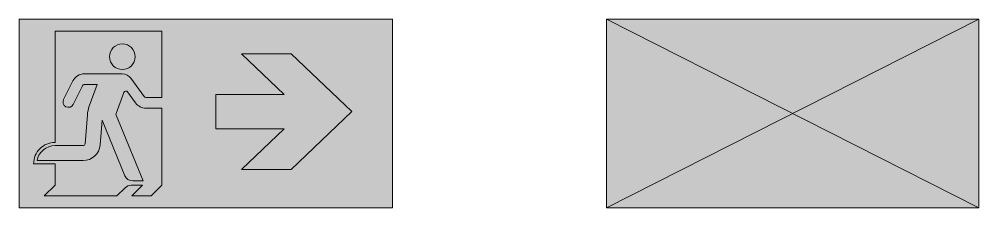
# Model space of a CAD drawing. Extents: x 294 to 1976, y -100 to 230.
import ezdxf

# ---------------------------------------------------------------- set-up
doc = ezdxf.new("R2010")
doc.units = 0
doc.layers.add('10_', color=114, linetype='Continuous', true_color=0x20a956)
doc.layers.add('10_yellow', color=40, linetype='Continuous')
doc.layers.add('31_color_white', color=255, linetype='Continuous')
doc.layers.add('32_color_black', color=250, linetype='Continuous', lineweight=0)

# ---------------------------------------------------------------- blocks, each defined once
blk = doc.blocks.new('STANDARD_RZ_PR')
h = blk.add_hatch(color=256)
h.dxf.hatch_style = 1
h.paths.add_polyline_path([(-326.4, 0), (-326.4, -330), (328.1, -330), (328.1, 0)])
h.paths.add_polyline_path([(63.4, -60.5), (150.5, -60.5), (257.1, -161.7), (150.5, -262.9), (63.4, -262.9), (138.4, -191.7), (18.5, -191.7), (18.5, -131.7), (138.4, -131.7)], flags=16)
h.paths.add_polyline_path([(-76.2, -136.9), (-104.3, -136.9, -0.239952), (-107.3, -135.3), (-130.5, -103.4, 0.239952), (-145.7, -95.6), (-212.2, -95.6, 0.284079), (-232.4, -108.1), (-248.6, -140.6, 1), (-231.9, -149), (-215.6, -116.4, -0.284079), (-212.2, -114.4), (-189.7, -114.4), (-203.6, -152.1, 0.068786), (-206.8, -167.1), (-210.7, -217.8, -0.391902), (-214.5, -221.2), (-263.6, -221.2, 0.363159), (-295, -247.5), (-263.6, -247.5), (-214.5, -247.5, 0.391902), (-184.6, -219.8), (-181.2, -176.4), (-141.3, -273.8, 0.304268), (-127.4, -283.1), (-109.1, -283.1), (-156.4, -167.8, -0.187349), (-156.4, -165.1), (-142.9, -128.2, -0.599876), (-136.3, -127.3), (-122.4, -146.4, 0.239952), (-104.3, -155.6), (-76.2, -155.6), (-76.2, -290.6), (-94.9, -309.3), (-128.7, -309.3), (-109.9, -290.6), (-129.9, -290.6, 0.198912), (-140.5, -295), (-154.9, -309.3), (-282.4, -309.3), (-263.6, -290.6), (-263.6, -253.1), (-301.1, -253.1, -0.414214), (-263.6, -215.6), (-263.6, -20.6), (-76.2, -20.6)], flags=16)
h.paths.add_polyline_path([(-168, -65.6, -1), (-123, -65.6, -1)], flags=0)
h = blk.add_hatch(color=256)
h.dxf.hatch_style = 1
h.paths.add_polyline_path([(-168, -65.6, 1), (-123, -65.6, 1)])
at = {"layer": '31_color_white'}
h = blk.add_hatch(color=256, dxfattribs=at)
h.dxf.hatch_style = 1
h.paths.add_polyline_path([(150.5, -60.5), (63.4, -60.5), (138.4, -131.7), (18.5, -131.7), (18.5, -191.7), (138.4, -191.7), (63.4, -262.9), (150.5, -262.9), (257.1, -161.7)])
h.paths.add_polyline_path([(-145.7, -95.6, -0.239952), (-130.5, -103.4), (-107.3, -135.3, 0.239952), (-104.3, -136.9), (-76.2, -136.9), (-76.2, -20.6), (-263.6, -20.6), (-263.6, -215.6, 0.414214), (-301.1, -253.1), (-263.6, -253.1), (-263.6, -290.6), (-282.4, -309.3), (-154.9, -309.3), (-140.5, -295, -0.198912), (-129.9, -290.6), (-109.9, -290.6), (-128.7, -309.3), (-94.9, -309.3), (-76.2, -290.6), (-76.2, -155.6), (-104.3, -155.6, -0.239952), (-122.4, -146.4), (-136.3, -127.3, 0.599876), (-142.9, -128.2), (-156.4, -165.1, 0.187349), (-156.4, -167.8), (-109.1, -283.1), (-127.4, -283.1, -0.304268), (-141.3, -273.8), (-181.2, -176.4), (-184.6, -219.8, -0.391902), (-214.5, -247.5), (-263.6, -247.5), (-295, -247.5, -0.363159), (-263.6, -221.2), (-214.5, -221.2, 0.391902), (-210.7, -217.8), (-206.8, -167.1, -0.068786), (-203.6, -152.1), (-189.7, -114.4), (-212.2, -114.4, 0.284079), (-215.6, -116.4), (-231.9, -149, -1), (-248.6, -140.6), (-232.4, -108.1, -0.284079), (-212.2, -95.6)])
h.paths.add_polyline_path([(-168, -65.6, -1), (-123, -65.6, -1)], flags=16)
at = {"layer": '32_color_black'}
for points in [[(328.1, -330), (328.1, 0), (-326.4, 0), (-326.4, -330)], [(150.5, -60.5), (63.4, -60.5), (138.4, -131.7), (18.5, -131.7), (18.5, -191.7), (138.4, -191.7), (63.4, -262.9), (150.5, -262.9), (257.1, -161.7)]]:
    blk.add_lwpolyline(points, close=True, dxfattribs=at)
for points in [[(-76.2, -136.9), (-76.2, -20.6), (-263.6, -20.6), (-263.6, -215.6, 0.414214), (-301.1, -253.1), (-263.6, -253.1), (-263.6, -290.6), (-282.4, -309.3), (-154.9, -309.3), (-140.5, -295, -0.198912), (-129.9, -290.6), (-109.9, -290.6), (-128.7, -309.3), (-94.9, -309.3), (-76.2, -290.6), (-76.2, -155.6)], [(-76.2, -136.9), (-104.3, -136.9, -0.239952), (-107.3, -135.3), (-130.5, -103.4, 0.239952), (-145.7, -95.6), (-212.2, -95.6, 0.284079), (-232.4, -108.1), (-248.6, -140.6, 1), (-231.9, -149), (-215.6, -116.4, -0.284079), (-212.2, -114.4), (-189.7, -114.4), (-203.6, -152.1, 0.068786), (-206.8, -167.1), (-210.7, -217.8, -0.391902), (-214.5, -221.2), (-263.6, -221.2, 0.363159), (-295, -247.5), (-263.6, -247.5), (-214.5, -247.5, 0.391902), (-184.6, -219.8), (-181.2, -176.4), (-141.3, -273.8, 0.304268), (-127.4, -283.1), (-109.1, -283.1), (-156.4, -167.8, -0.187349), (-156.4, -165.1), (-142.9, -128.2, -0.599876), (-136.3, -127.3), (-122.4, -146.4, 0.239952), (-104.3, -155.6), (-76.2, -155.6)]]:
    blk.add_lwpolyline(points, format="xyb", dxfattribs=at)
blk.add_circle((-145.5, -65.6), 22.5, dxfattribs=at)
blk = doc.blocks.new('STANDARD_SL')
h = blk.add_hatch(color=256)
h.dxf.hatch_style = 1
h.paths.add_polyline_path([(0, -165), (-326.4, 0), (-326.4, -330)])
h.paths.add_polyline_path([(326.4, -330), (326.4, 0), (0, -165)])
at = {"layer": '31_color_white'}
h = blk.add_hatch(color=256, dxfattribs=at)
h.dxf.hatch_style = 1
h.paths.add_polyline_path([(-326.4, 0), (0, -165), (326.4, 0)])
h.paths.add_polyline_path([(326.4, -330), (0, -165), (-326.4, -330)])
at = {"layer": '32_color_black'}
for p, q in [((-326.4, 0), (326.4, -330)), ((326.4, 0), (-326.4, -330))]:
    blk.add_line(p, q, dxfattribs=at)
blk.add_lwpolyline([(-326.4, -330), (-326.4, 0), (326.4, 0), (326.4, -330)], close=True, dxfattribs=at)

msp = doc.modelspace()

# ---------------------------------------------------------------- block references
at = {"layer": '10_'}
msp.add_blockref('STANDARD_RZ_PR', (620, 230), dxfattribs=at)
at = {"layer": '10_yellow'}
msp.add_blockref('STANDARD_SL', (1650, 230), dxfattribs=at)

doc.saveas('drawing.dxf')
